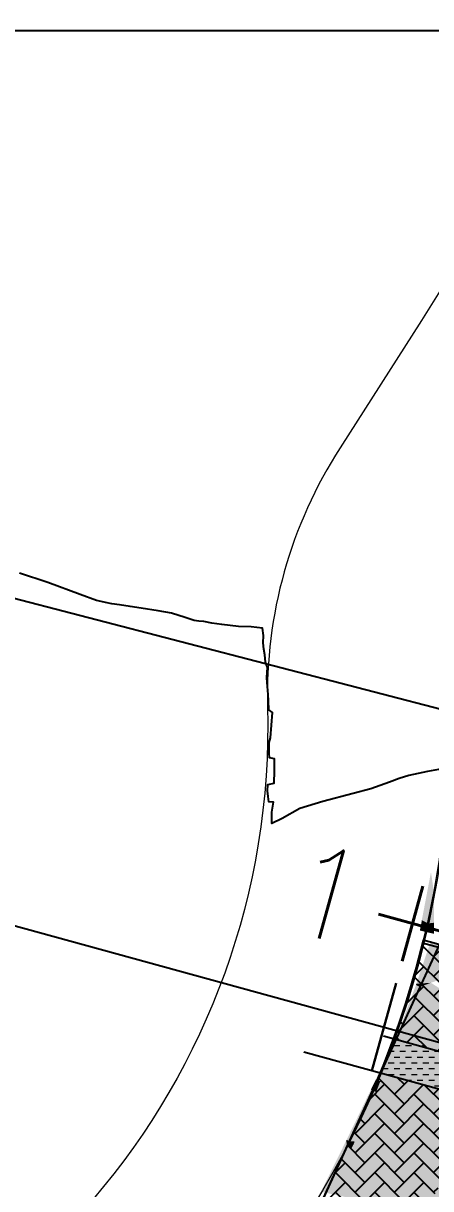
# Model space of a CAD drawing. Header units: millimetres. Extents: x 340454 to 342791, y 6993867 to 6995092.
# Drawn here: x 340710.99 to 340715.46, y 6994459.35 to 6994472.16 of the extents above; entities that cross this region are included whole.
import ezdxf

# ---------------------------------------------------------------- set-up
doc = ezdxf.new("R2010")
doc.units = ezdxf.units.MM
doc.header["$LTSCALE"] = 10
doc.linetypes.add('DASHDOT', pattern=[25.4, 12.7, -6.35, 0, -6.35])
for name, color, linetype in [('_1 TXT_Elementos', 2, 'Continuous'), ('A-MODELAGEM', 7, 'Continuous'), ('Alinhamento', 7, 'Continuous'), ('ANGICO', 7, 'Continuous'), ('F-HZ-CORREDOR-FEAT', 2, 'Continuous'), ('Lotes', 7, 'Continuous'), ('T-HM-CURVA_MESTRA', 20, 'Continuous'), ('TRAMA', 7, 'Continuous'), ('U-SC-SECAO_TIPO', 251, 'Continuous'), ('URB-Calçadas', 2, 'Continuous'), ('URB-Quadras', 3, 'Continuous')]:
    doc.layers.add(name, color=color, linetype=linetype)
doc.layers.add('_1 TXT_Estaca', color=4, linetype='Continuous', lineweight=30)
doc.styles.add('Padrao', font='romans.shx', dxfattribs={"height": 1.5})
pattern_1 = [(45, (337861.49948, 6993610.78793), (0, 0.215526147), [0.4572, -0.1524]), (135, (337861.60724, 6993610.8957), (2e-17, 0.215526147), [0.4572, -0.1524])]

msp = doc.modelspace()

# ---------------------------------------------------------------- hatches: boundary and pattern name
at = {"layer": 'ANGICO', "lineweight": 20, "transparency": 33554687}
h = msp.add_hatch(dxfattribs=at)
h.set_pattern_fill('DASH', color=253, scale=0.02, double=1)
h.set_pattern_definition([(0, (337861.49948, 6993610.78793), (0.0635, 0.0635), [0.0635, -0.0635])])
h.paths.add_polyline_path([(340715.056, 6994460.997, -0.010047), (340714.912, 6994460.622), (340715.93, 6994460.342), (340715.933, 6994460.351), (340716.041, 6994460.726)])
at = {"layer": 'TRAMA'}
h = msp.add_hatch(dxfattribs=at)
h.set_pattern_fill('AR-HBONE', color=253, scale=0.0015)
h.set_pattern_definition(pattern_1)
edge = h.paths.add_edge_path()
edge.add_arc((340705.65, 6994464.4), 10.003, 340.1101, 346.4156, ccw=False)
edge.add_line((340715.056, 6994460.997), (340716.041, 6994460.726))
edge.add_line((340716.041, 6994460.726), (340716.044, 6994460.736))
edge.add_line((340716.044, 6994460.736), (340716.428, 6994460.625))
edge.add_line((340716.428, 6994460.625), (340716.786, 6994460.522))
edge.add_line((340716.786, 6994460.522), (340730.999, 6994456.618))
edge.add_line((340730.999, 6994456.618), (340731.015, 6994457.755))
edge.add_line((340731.015, 6994457.755), (340715.373, 6994462.051))
h = msp.add_hatch(dxfattribs=at)
h.set_pattern_fill('AR-HBONE', color=253, scale=0.0015)
h.set_pattern_definition(pattern_1)
edge = h.paths.add_edge_path()
edge.add_line((340715.822, 6994459.967), (340715.93, 6994460.342))
edge.add_line((340715.93, 6994460.342), (340714.912, 6994460.622))
edge.add_arc((340705.65, 6994464.4), 10.003, 336.9556, 337.8075, ccw=False)
edge.add_line((340714.855, 6994460.484), (340711.11, 6994452.296))
edge.add_line((340711.11, 6994452.296), (340711.473, 6994452.129))
edge.add_line((340711.473, 6994452.129), (340711.837, 6994451.963))
edge.add_line((340711.837, 6994451.963), (340712.108, 6994451.839))
edge.add_line((340712.108, 6994451.839), (340715.822, 6994459.967))
h = msp.add_hatch(dxfattribs=at)
h.set_pattern_fill('AR-HBONE', color=253, scale=0.0015)
h.set_pattern_definition([(45, (340755.23036, 6994449.10018), (0, 0.21552615), [0.4572, -0.1524]), (135, (340755.33812, 6994449.20794), (2e-17, 0.21552615), [0.4572, -0.1524])])
h.paths.add_polyline_path([(340756.33, 6994449.254), (340755.847, 6994449.385), (340755.846, 6994449.38), (340754.41, 6994449.774), (340754.278, 6994449.292, 0.044622), (340755.983, 6994447.918)])
h.paths.add_polyline_path([(340716.655, 6994459.624), (340720.605, 6994458.54), (340720.611, 6994458.554), (340720.799, 6994458.561), (340720.789, 6994458.489), (340720.895, 6994458.46), (340720.908, 6994458.492), (340721.049, 6994458.474), (340721.078, 6994458.41), (340721.206, 6994458.375), (340721.251, 6994458.481), (340721.438, 6994458.489), (340721.416, 6994458.317), (340721.496, 6994458.295), (340721.548, 6994458.419), (340721.689, 6994458.401), (340721.692, 6994458.394), (340721.86, 6994458.401), (340721.834, 6994458.202), (340721.908, 6994458.182), (340721.969, 6994458.331), (340722.111, 6994458.314), (340722.208, 6994458.099), (340727.523, 6994456.64), (340727.582, 6994456.782), (340727.77, 6994456.789), (340727.742, 6994456.58), (340727.814, 6994456.56), (340727.879, 6994456.72), (340728.021, 6994456.702), (340728.124, 6994456.475), (340728.125, 6994456.474), (340728.222, 6994456.709), (340728.41, 6994456.716), (340728.372, 6994456.427), (340728.34, 6994456.415), (340728.566, 6994456.353), (340728.454, 6994456.489), (340728.519, 6994456.647), (340728.661, 6994456.629), (340728.664, 6994456.622), (340728.832, 6994456.629), (340728.793, 6994456.34), (340728.718, 6994456.311), (340729.018, 6994456.229), (340728.876, 6994456.402), (340728.941, 6994456.559), (340729.083, 6994456.542), (340729.184, 6994456.318), (340729.09, 6994456.209), (340754.278, 6994449.292), (340754.41, 6994449.774), (340716.702, 6994460.13), (340716.51, 6994460.185), (340716.399, 6994459.801), (340716.211, 6994459.855), (340712.472, 6994451.672), (340712.565, 6994451.63), (340712.927, 6994451.464)])
h = msp.add_hatch(dxfattribs=at)
h.set_pattern_fill('MUDST', color=253, scale=0.8)
h.set_pattern_definition([(0, (340635.80378, 6994418.6693), (0.4, 0.2), [0.2, -0.2, 0, -0.2, 0, -0.2])])
edge = h.paths.add_edge_path()
edge.add_arc((340775.019, 6994431.677), 64.71, 154.41223, 158.62038)
edge.add_line((340714.762, 6994455.266), (340748.271, 6994448.086))
edge.add_line((340748.271, 6994448.086), (340771.866, 6994443.662))
edge.add_arc((340774.748, 6994446.187), 3.832, 208.0053, 221.214, ccw=False)
edge.add_arc((340767.319, 6994441.467), 4.99, 35.8179, 101.4615)
edge.add_arc((340762.814, 6994458.136), 12.292, 226.0177, 286.6102, ccw=False)
edge.add_line((340754.278, 6994449.292), (340716.655, 6994459.624))

# ---------------------------------------------------------------- linework, layer by layer
at = {"lineweight": 20}
msp.add_lwpolyline([(340722.626, 6994477.314, -0.021462), (340715.597, 6994465.572, -0.089425), (340715.382, 6994462.082), (340754.789, 6994451.259), (340758.993, 6994467.456), (340722.626, 6994477.314, -0.022322)], format="xyb", close=True, dxfattribs=at)
at = {"layer": '_1 TXT_Estaca', "color": 7, "linetype": 'Continuous', "lineweight": 30}
msp.add_line((340714.82, 6994460.647), (340715.085, 6994461.611), dxfattribs=at)
at = {"layer": 'A-MODELAGEM', "color": 11, "linetype": 'Continuous', "lineweight": -3}
for points in [[(340715.367, 6994462.302), (340715.502, 6994462.598), (340715.468, 6994462.832)], [(340715.367, 6994462.302), (340715.438, 6994462.268), (340715.502, 6994462.598)], [(340715.438, 6994462.268), (340715.502, 6994462.275), (340715.502, 6994462.598)], [(340715.352, 6994462.223), (340715.438, 6994462.268), (340715.364, 6994462.282)], [(340715.352, 6994462.223), (340715.424, 6994462.207), (340715.438, 6994462.268)], [(340715.364, 6994462.284), (340715.438, 6994462.268), (340715.367, 6994462.302)], [(340715.364, 6994462.282), (340715.438, 6994462.268), (340715.364, 6994462.284)], [(340715.424, 6994462.207), (340715.502, 6994462.22), (340715.438, 6994462.268)], [(340715.438, 6994462.268), (340715.502, 6994462.253), (340715.502, 6994462.275)], [(340715.438, 6994462.268), (340715.502, 6994462.22), (340715.502, 6994462.227)], [(340715.438, 6994462.268), (340715.502, 6994462.248), (340715.502, 6994462.253)], [(340715.438, 6994462.268), (340715.502, 6994462.243), (340715.502, 6994462.248)], [(340715.438, 6994462.268), (340715.502, 6994462.238), (340715.502, 6994462.243)], [(340715.438, 6994462.268), (340715.502, 6994462.233), (340715.502, 6994462.238)], [(340715.438, 6994462.268), (340715.502, 6994462.227), (340715.502, 6994462.233)], [(340715.346, 6994462.19), (340715.424, 6994462.207), (340715.352, 6994462.223)], [(340715.346, 6994462.19), (340715.415, 6994462.173), (340715.424, 6994462.207)], [(340715.415, 6994462.173), (340715.437, 6994462.168), (340715.424, 6994462.207)], [(340715.424, 6994462.207), (340715.502, 6994462.192), (340715.502, 6994462.22)], [(340715.424, 6994462.207), (340715.502, 6994462.189), (340715.502, 6994462.192)], [(340715.424, 6994462.207), (340715.502, 6994462.182), (340715.502, 6994462.189)], [(340715.424, 6994462.207), (340715.502, 6994462.175), (340715.502, 6994462.182)], [(340715.424, 6994462.207), (340715.502, 6994462.169), (340715.502, 6994462.175)], [(340715.424, 6994462.207), (340715.502, 6994462.162), (340715.502, 6994462.169)], [(340715.424, 6994462.207), (340715.502, 6994462.155), (340715.502, 6994462.162)], [(340715.424, 6994462.207), (340715.492, 6994462.155), (340715.502, 6994462.155)], [(340715.424, 6994462.207), (340715.481, 6994462.158), (340715.492, 6994462.155)], [(340715.424, 6994462.207), (340715.474, 6994462.16), (340715.481, 6994462.158)], [(340715.424, 6994462.207), (340715.467, 6994462.161), (340715.474, 6994462.16)], [(340715.424, 6994462.207), (340715.462, 6994462.162), (340715.467, 6994462.161)], [(340715.424, 6994462.207), (340715.458, 6994462.163), (340715.462, 6994462.162)], [(340715.424, 6994462.207), (340715.454, 6994462.164), (340715.458, 6994462.163)], [(340715.424, 6994462.207), (340715.451, 6994462.165), (340715.454, 6994462.164)], [(340715.424, 6994462.207), (340715.448, 6994462.166), (340715.451, 6994462.165)], [(340715.424, 6994462.207), (340715.446, 6994462.166), (340715.448, 6994462.166)], [(340715.424, 6994462.207), (340715.444, 6994462.167), (340715.446, 6994462.166)], [(340715.424, 6994462.207), (340715.442, 6994462.167), (340715.444, 6994462.167)], [(340715.424, 6994462.207), (340715.44, 6994462.168), (340715.442, 6994462.167)], [(340715.424, 6994462.207), (340715.438, 6994462.168), (340715.44, 6994462.168)], [(340715.424, 6994462.207), (340715.437, 6994462.168), (340715.438, 6994462.168)], [(340714.878, 6994460.547), (340715.019, 6994460.879), (340714.863, 6994460.554)], [(340714.878, 6994460.547), (340714.953, 6994460.711), (340715.019, 6994460.879)], [(340714.953, 6994460.711), (340715.028, 6994460.875), (340715.019, 6994460.879)], [(340714.953, 6994460.711), (340715.032, 6994460.872), (340715.028, 6994460.875)], [(340714.953, 6994460.711), (340714.972, 6994460.703), (340715.032, 6994460.872)], [(340715.028, 6994460.875), (340715.051, 6994460.926), (340715.019, 6994460.879)], [(340715.028, 6994460.875), (340715.032, 6994460.872), (340715.051, 6994460.926)], [(340714.887, 6994460.543), (340714.953, 6994460.711), (340714.878, 6994460.547)], [(340714.887, 6994460.543), (340714.899, 6994460.537), (340714.953, 6994460.711)], [(340714.953, 6994460.711), (340714.899, 6994460.537), (340714.912, 6994460.535)], [(340714.953, 6994460.711), (340714.912, 6994460.535), (340714.972, 6994460.703)], [(340714.826, 6994460.434), (340714.86, 6994460.548), (340714.808, 6994460.441)], [(340714.826, 6994460.434), (340714.875, 6994460.541), (340714.86, 6994460.548)], [(340714.826, 6994460.434), (340714.884, 6994460.536), (340714.875, 6994460.541)], [(340714.838, 6994460.429), (340714.884, 6994460.536), (340714.826, 6994460.434)], [(340714.838, 6994460.429), (340714.908, 6994460.524), (340714.884, 6994460.536)], [(340714.838, 6994460.429), (340714.867, 6994460.418), (340714.908, 6994460.524)], [(340714.875, 6994460.543), (340714.863, 6994460.554), (340714.86, 6994460.549)], [(340714.876, 6994460.542), (340714.86, 6994460.549), (340714.867, 6994460.545)], [(340714.876, 6994460.542), (340714.875, 6994460.543), (340714.86, 6994460.549)], [(340714.867, 6994460.545), (340714.86, 6994460.549), (340714.86, 6994460.548)], [(340714.875, 6994460.541), (340714.867, 6994460.545), (340714.86, 6994460.548)], [(340714.877, 6994460.544), (340714.863, 6994460.554), (340714.875, 6994460.543)], [(340714.877, 6994460.544), (340714.878, 6994460.547), (340714.863, 6994460.554)], [(340714.875, 6994460.541), (340714.876, 6994460.542), (340714.867, 6994460.545)], [(340714.876, 6994460.542), (340714.877, 6994460.544), (340714.875, 6994460.543)], [(340714.876, 6994460.542), (340714.876, 6994460.542), (340714.875, 6994460.543)], [(340714.884, 6994460.536), (340714.876, 6994460.542), (340714.875, 6994460.541)], [(340714.875, 6994460.541), (340714.876, 6994460.542), (340714.876, 6994460.542)], [(340714.885, 6994460.538), (340714.877, 6994460.544), (340714.876, 6994460.542)], [(340714.885, 6994460.537), (340714.885, 6994460.538), (340714.876, 6994460.542)], [(340714.885, 6994460.538), (340714.876, 6994460.542), (340714.876, 6994460.542)], [(340714.884, 6994460.536), (340714.885, 6994460.537), (340714.876, 6994460.542)], [(340714.876, 6994460.542), (340714.876, 6994460.542), (340714.876, 6994460.542)], [(340714.887, 6994460.543), (340714.878, 6994460.547), (340714.877, 6994460.544)], [(340714.885, 6994460.538), (340714.887, 6994460.543), (340714.877, 6994460.544)], [(340714.884, 6994460.536), (340714.909, 6994460.525), (340714.885, 6994460.537)], [(340714.884, 6994460.536), (340714.908, 6994460.524), (340714.909, 6994460.525)], [(340714.885, 6994460.538), (340714.899, 6994460.537), (340714.887, 6994460.543)], [(340714.885, 6994460.537), (340714.91, 6994460.528), (340714.885, 6994460.538)], [(340714.885, 6994460.538), (340714.91, 6994460.528), (340714.911, 6994460.531)], [(340714.885, 6994460.538), (340714.911, 6994460.531), (340714.899, 6994460.537)], [(340714.885, 6994460.537), (340714.909, 6994460.527), (340714.91, 6994460.528)], [(340714.885, 6994460.537), (340714.909, 6994460.525), (340714.909, 6994460.527)], [(340714.885, 6994460.537), (340714.909, 6994460.525), (340714.909, 6994460.525)], [(340714.899, 6994460.537), (340714.911, 6994460.531), (340714.912, 6994460.535)], [(340714.669, 6994460.091), (340714.808, 6994460.441), (340714.645, 6994460.102)], [(340714.669, 6994460.091), (340714.826, 6994460.433), (340714.808, 6994460.441)], [(340714.677, 6994460.089), (340714.826, 6994460.433), (340714.669, 6994460.091)], [(340714.677, 6994460.089), (340714.838, 6994460.429), (340714.826, 6994460.433)], [(340714.677, 6994460.089), (340714.85, 6994460.423), (340714.838, 6994460.429)], [(340714.677, 6994460.089), (340714.866, 6994460.416), (340714.85, 6994460.423)], [(340714.677, 6994460.089), (340714.719, 6994460.08), (340714.866, 6994460.416)], [(340714.826, 6994460.433), (340714.826, 6994460.434), (340714.808, 6994460.441)], [(340714.838, 6994460.429), (340714.838, 6994460.429), (340714.826, 6994460.434)], [(340714.838, 6994460.429), (340714.826, 6994460.434), (340714.826, 6994460.433)], [(340714.838, 6994460.429), (340714.85, 6994460.423), (340714.866, 6994460.417)], [(340714.838, 6994460.429), (340714.866, 6994460.417), (340714.867, 6994460.418)], [(340714.838, 6994460.429), (340714.85, 6994460.423), (340714.838, 6994460.429)], [(340714.85, 6994460.423), (340714.866, 6994460.416), (340714.866, 6994460.417)], [(340714.85, 6994460.423), (340714.866, 6994460.416), (340714.866, 6994460.416)], [(340714.571, 6994459.876), (340714.645, 6994460.102), (340714.541, 6994459.89)], [(340714.571, 6994459.876), (340714.669, 6994460.091), (340714.645, 6994460.102)], [(340714.575, 6994459.876), (340714.669, 6994460.091), (340714.571, 6994459.876)], [(340714.575, 6994459.876), (340714.677, 6994460.089), (340714.669, 6994460.091)], [(340714.575, 6994459.876), (340714.719, 6994460.08), (340714.677, 6994460.089)], [(340714.575, 6994459.876), (340714.63, 6994459.871), (340714.719, 6994460.08)], [(340714.432, 6994459.617), (340714.537, 6994459.881), (340714.262, 6994459.323)], [(340714.547, 6994459.824), (340714.432, 6994459.617), (340714.311, 6994459.308)], [(340714.547, 6994459.824), (340714.311, 6994459.308), (340714.345, 6994459.301)], [(340714.547, 6994459.824), (340714.345, 6994459.301), (340714.593, 6994459.792)], [(340714.547, 6994459.824), (340714.537, 6994459.881), (340714.432, 6994459.617)], [(340714.565, 6994459.868), (340714.541, 6994459.89), (340714.537, 6994459.881)], [(340714.566, 6994459.866), (340714.565, 6994459.868), (340714.537, 6994459.881)], [(340714.547, 6994459.824), (340714.566, 6994459.866), (340714.537, 6994459.881)], [(340714.567, 6994459.867), (340714.541, 6994459.89), (340714.565, 6994459.868)], [(340714.567, 6994459.867), (340714.571, 6994459.876), (340714.541, 6994459.89)], [(340714.547, 6994459.824), (340714.57, 6994459.864), (340714.566, 6994459.866)], [(340714.547, 6994459.824), (340714.574, 6994459.862), (340714.57, 6994459.864)], [(340714.547, 6994459.824), (340714.613, 6994459.832), (340714.574, 6994459.862)], [(340714.547, 6994459.824), (340714.593, 6994459.792), (340714.613, 6994459.832)], [(340714.566, 6994459.866), (340714.567, 6994459.867), (340714.565, 6994459.868)], [(340714.567, 6994459.867), (340714.567, 6994459.867), (340714.565, 6994459.868)], [(340714.57, 6994459.864), (340714.567, 6994459.867), (340714.566, 6994459.866)], [(340714.567, 6994459.867), (340714.574, 6994459.874), (340714.571, 6994459.876)], [(340714.57, 6994459.865), (340714.574, 6994459.874), (340714.567, 6994459.867)], [(340714.57, 6994459.864), (340714.57, 6994459.865), (340714.567, 6994459.867)], [(340714.57, 6994459.865), (340714.567, 6994459.867), (340714.567, 6994459.867)], [(340714.57, 6994459.865), (340714.571, 6994459.864), (340714.574, 6994459.874)], [(340714.57, 6994459.864), (340714.571, 6994459.864), (340714.57, 6994459.865)], [(340714.57, 6994459.864), (340714.574, 6994459.862), (340714.571, 6994459.864)], [(340714.574, 6994459.874), (340714.575, 6994459.876), (340714.571, 6994459.876)], [(340714.574, 6994459.874), (340714.571, 6994459.864), (340714.591, 6994459.861)], [(340714.571, 6994459.864), (340714.574, 6994459.862), (340714.591, 6994459.861)], [(340714.574, 6994459.874), (340714.591, 6994459.861), (340714.575, 6994459.876)], [(340714.574, 6994459.862), (340714.613, 6994459.832), (340714.617, 6994459.84)], [(340714.574, 6994459.862), (340714.617, 6994459.84), (340714.618, 6994459.841)], [(340714.574, 6994459.862), (340714.618, 6994459.841), (340714.591, 6994459.861)], [(340714.575, 6994459.876), (340714.591, 6994459.861), (340714.625, 6994459.858)], [(340714.575, 6994459.876), (340714.625, 6994459.858), (340714.63, 6994459.87)], [(340714.575, 6994459.876), (340714.63, 6994459.87), (340714.63, 6994459.871)], [(340714.591, 6994459.861), (340714.618, 6994459.841), (340714.624, 6994459.856)], [(340714.591, 6994459.861), (340714.624, 6994459.856), (340714.625, 6994459.858)], [(340714.432, 6994459.617), (340714.262, 6994459.323), (340714.268, 6994459.32)], [(340714.432, 6994459.617), (340714.268, 6994459.32), (340714.311, 6994459.308)], [(340714.432, 6994459.617), (340714.311, 6994459.308), (340714.311, 6994459.308)]]:
    msp.add_solid(points, dxfattribs=at)
at = {"layer": 'A-MODELAGEM', "color": 161, "linetype": 'Continuous', "lineweight": -3}
for points in [[(340715.307, 6994461.605), (340715.558, 6994462.034), (340715.467, 6994462.076)], [(340715.307, 6994461.605), (340715.363, 6994461.608), (340715.558, 6994462.034)], [(340715.363, 6994461.608), (340715.364, 6994461.608), (340715.558, 6994462.034)], [(340715.364, 6994461.608), (340715.571, 6994462.031), (340715.558, 6994462.034)], [(340715.364, 6994461.608), (340715.371, 6994461.609), (340715.571, 6994462.031)], [(340715.371, 6994461.609), (340715.668, 6994462.004), (340715.571, 6994462.031)], [(340715.371, 6994461.609), (340715.435, 6994461.613), (340715.668, 6994462.004)], [(340715.435, 6994461.613), (340716.164, 6994461.868), (340715.668, 6994462.004)], [(340715.435, 6994461.613), (340715.467, 6994461.615), (340716.164, 6994461.868)], [(340715.303, 6994461.591), (340715.352, 6994461.584), (340715.307, 6994461.605)], [(340715.307, 6994461.605), (340715.352, 6994461.584), (340715.363, 6994461.608)], [(340715.352, 6994461.584), (340715.357, 6994461.575), (340715.435, 6994461.613)], [(340715.352, 6994461.584), (340715.435, 6994461.613), (340715.371, 6994461.609)], [(340715.352, 6994461.584), (340715.371, 6994461.609), (340715.364, 6994461.608)], [(340715.352, 6994461.584), (340715.364, 6994461.608), (340715.363, 6994461.608)], [(340715.357, 6994461.575), (340715.679, 6994461.48), (340715.467, 6994461.615)], [(340715.357, 6994461.575), (340715.467, 6994461.615), (340715.435, 6994461.613)], [(340715.303, 6994461.591), (340715.085, 6994461.009), (340715.346, 6994461.571)], [(340715.085, 6994461.009), (340715.089, 6994461.009), (340715.346, 6994461.571)], [(340715.089, 6994461.009), (340715.09, 6994461.009), (340715.346, 6994461.571)], [(340715.09, 6994461.009), (340715.679, 6994461.48), (340715.346, 6994461.571)], [(340715.09, 6994461.009), (340715.092, 6994461.009), (340715.679, 6994461.48)], [(340715.092, 6994461.009), (340715.972, 6994461.393), (340715.679, 6994461.48)], [(340715.303, 6994461.591), (340715.349, 6994461.577), (340715.352, 6994461.584)], [(340715.303, 6994461.591), (340715.346, 6994461.571), (340715.349, 6994461.577)], [(340715.346, 6994461.571), (340715.357, 6994461.575), (340715.349, 6994461.577)], [(340715.346, 6994461.571), (340715.679, 6994461.48), (340715.357, 6994461.575)], [(340715.349, 6994461.577), (340715.357, 6994461.575), (340715.352, 6994461.584)], [(340715.092, 6994461.009), (340716.695, 6994461), (340715.972, 6994461.393)], [(340715.051, 6994460.926), (340715.086, 6994461.003), (340715.083, 6994461.004)], [(340715.051, 6994460.926), (340715.669, 6994460.44), (340715.086, 6994461.003)], [(340715.085, 6994461.009), (340715.083, 6994461.004), (340715.088, 6994461.007)], [(340715.083, 6994461.004), (340715.086, 6994461.003), (340715.088, 6994461.007)], [(340715.083, 6994461.004), (340715.086, 6994461.003), (340715.086, 6994461.003)], [(340715.085, 6994461.009), (340715.088, 6994461.007), (340715.089, 6994461.009)], [(340715.086, 6994461.003), (340715.098, 6994460.998), (340715.088, 6994461.007)], [(340715.086, 6994461.003), (340715.669, 6994460.44), (340715.758, 6994460.429)], [(340715.086, 6994461.003), (340715.758, 6994460.429), (340715.098, 6994460.998)], [(340715.086, 6994461.003), (340715.098, 6994460.998), (340715.086, 6994461.003)], [(340715.088, 6994461.007), (340715.098, 6994460.998), (340715.092, 6994461.009)], [(340715.088, 6994461.007), (340715.092, 6994461.009), (340715.09, 6994461.009)], [(340715.088, 6994461.007), (340715.09, 6994461.009), (340715.089, 6994461.009)], [(340715.092, 6994461.009), (340715.098, 6994460.998), (340716.695, 6994461)], [(340715.098, 6994460.998), (340716.682, 6994460.421), (340716.695, 6994461)], [(340715.098, 6994460.998), (340715.763, 6994460.428), (340716.682, 6994460.421)], [(340715.098, 6994460.998), (340715.758, 6994460.429), (340715.763, 6994460.428)], [(340715.032, 6994460.872), (340714.972, 6994460.703), (340715.6, 6994460.449)], [(340715.051, 6994460.926), (340715.032, 6994460.872), (340715.6, 6994460.449)], [(340715.051, 6994460.926), (340715.6, 6994460.449), (340715.669, 6994460.44)], [(340714.912, 6994460.535), (340715.6, 6994460.449), (340714.972, 6994460.703)], [(340714.908, 6994460.524), (340714.867, 6994460.418), (340715.821, 6994460.073)], [(340714.909, 6994460.525), (340714.908, 6994460.524), (340715.821, 6994460.073)], [(340714.91, 6994460.528), (340714.909, 6994460.527), (340714.954, 6994460.509)], [(340714.909, 6994460.527), (340714.909, 6994460.525), (340715.826, 6994460.071)], [(340714.909, 6994460.527), (340715.826, 6994460.071), (340714.954, 6994460.509)], [(340714.909, 6994460.525), (340715.821, 6994460.073), (340715.826, 6994460.071)], [(340714.909, 6994460.525), (340715.826, 6994460.071), (340714.909, 6994460.525)], [(340714.911, 6994460.531), (340714.91, 6994460.528), (340714.954, 6994460.509)], [(340714.911, 6994460.531), (340715.6, 6994460.449), (340714.912, 6994460.535)], [(340714.911, 6994460.531), (340714.954, 6994460.509), (340715.6, 6994460.449)], [(340714.954, 6994460.509), (340716.263, 6994459.955), (340715.6, 6994460.449)], [(340714.954, 6994460.509), (340715.848, 6994460.063), (340716.263, 6994459.955)], [(340714.954, 6994460.509), (340715.826, 6994460.071), (340715.848, 6994460.063)], [(340714.866, 6994460.416), (340714.719, 6994460.08), (340716.544, 6994459.683)], [(340714.866, 6994460.417), (340715.821, 6994460.073), (340714.867, 6994460.418)], [(340714.866, 6994460.417), (340714.866, 6994460.416), (340716.664, 6994459.656)], [(340714.866, 6994460.417), (340716.664, 6994459.656), (340715.821, 6994460.073)], [(340714.866, 6994460.416), (340716.544, 6994459.683), (340716.664, 6994459.656)], [(340714.866, 6994460.416), (340716.664, 6994459.656), (340714.866, 6994460.416)], [(340714.719, 6994460.08), (340714.63, 6994459.871), (340716.544, 6994459.683)], [(340714.613, 6994459.832), (340714.593, 6994459.792), (340715.711, 6994459.007)], [(340714.617, 6994459.84), (340714.613, 6994459.832), (340715.711, 6994459.007)], [(340714.618, 6994459.841), (340714.617, 6994459.84), (340714.624, 6994459.836)], [(340714.617, 6994459.84), (340715.711, 6994459.007), (340714.624, 6994459.836)], [(340714.618, 6994459.841), (340716.624, 6994459.568), (340714.624, 6994459.856)], [(340714.618, 6994459.841), (340714.624, 6994459.836), (340716.624, 6994459.568)], [(340714.625, 6994459.858), (340714.624, 6994459.856), (340716.624, 6994459.568)], [(340714.624, 6994459.836), (340715.718, 6994459.006), (340716.343, 6994458.953)], [(340714.624, 6994459.836), (340715.711, 6994459.007), (340715.718, 6994459.006)], [(340714.624, 6994459.836), (340716.343, 6994458.953), (340716.624, 6994459.568)], [(340714.625, 6994459.858), (340716.584, 6994459.665), (340714.63, 6994459.87)], [(340714.625, 6994459.858), (340716.624, 6994459.568), (340716.584, 6994459.665)], [(340714.63, 6994459.871), (340714.63, 6994459.87), (340716.584, 6994459.665)], [(340714.63, 6994459.871), (340716.584, 6994459.665), (340716.544, 6994459.683)], [(340714.345, 6994459.301), (340715.711, 6994459.007), (340714.593, 6994459.792)]]:
    msp.add_solid(points, dxfattribs=at)
at = {"layer": 'Alinhamento', "color": 1, "linetype": 'Continuous', "lineweight": -3, "flags": 128}
msp.add_lwpolyline([(340695.667, 6994466.426), (340716.099, 6994460.814), (340755.489, 6994449.996), (340767.104, 6994494.731)], dxfattribs=at)
at = {"layer": 'F-HZ-CORREDOR-FEAT', "color": 2, "linetype": 'Continuous', "lineweight": -3}
msp.add_polyline3d([(340764.404, 6994480.35, 723.72), (340766.892, 6994489.933, 724.5), (340765.94, 6994490.245, 724.5), (340764.988, 6994490.556, 724.5), (340756.704, 6994458.636, 721.763), (340754.789, 6994451.26, 721.13), (340715.558, 6994462.034, 719.996), (340715.051, 6994460.926, 719.902), (340714.669, 6994460.091, 719.831), (340714.149, 6994458.953, 719.727), (340710.749, 6994451.519, 719.049), (340711.735, 6994451.239, 719.049), (340712.694, 6994450.967, 719.049), (340716.664, 6994459.656, 719.83), (340754.287, 6994449.324, 720.61), (340755.992, 6994447.95, 721)], dxfattribs=at)
at = {"layer": 'Lotes', "color": 253}
for p, q in [((340754.78, 6994451.228), (340715.373, 6994462.051)), ((340755.561, 6994449.873), (340714.945, 6994461.028)), ((340755.846, 6994449.38), (340714.072, 6994460.852))]:
    msp.add_line(p, q, dxfattribs=at)
at = {"layer": 'Lotes'}
msp.add_lwpolyline([(340814.83, 6994465.897, -0.329637), (340815.113, 6994477.79), (340815.628, 6994534.547), (340837.692, 6994554.893, -0.019549), (340816.088, 6994580.14, -0.011155), (340804.454, 6994595.59), (340780.237, 6994577.232), (340785.597, 6994569.969), (340782.252, 6994557.08), (340779.008, 6994544.581), (340775.433, 6994530.806), (340771.774, 6994516.706), (340768.948, 6994505.815), (340765.682, 6994493.23), (340762.688, 6994481.695), (340758.988, 6994467.439), (340754.789, 6994451.259), (340715.382, 6994462.082, -0.041301), (340714.864, 6994460.516), (340710.749, 6994451.519), (340803.314, 6994425.249), (340814.83, 6994465.897, -0.329637)], format="xyb", close=True, dxfattribs=at)
at = {"layer": 'T-HM-CURVA_MESTRA', "color": 20, "linetype": 'Continuous', "lineweight": -3, "elevation": 720, "flags": 128}
msp.add_lwpolyline([(340715.589, 6994463.966), (340715.43, 6994463.938), (340715.226, 6994463.894), (340715.117, 6994463.858), (340715.013, 6994463.819), (340714.911, 6994463.782), (340714.809, 6994463.746), (340714.612, 6994463.694), (340714.281, 6994463.607), (340714.028, 6994463.53), (340713.833, 6994463.42), (340713.721, 6994463.367), (340713.72, 6994463.489), (340713.739, 6994463.599), (340713.688, 6994463.605), (340713.68, 6994463.662), (340713.672, 6994463.723), (340713.676, 6994463.792), (340713.747, 6994463.808), (340713.749, 6994463.943), (340713.748, 6994464.076), (340713.696, 6994464.087), (340713.69, 6994464.137), (340713.69, 6994464.201), (340713.692, 6994464.256), (340713.704, 6994464.306), (340713.716, 6994464.445), (340713.727, 6994464.583), (340713.687, 6994464.614), (340713.682, 6994464.712), (340713.679, 6994464.783), (340713.672, 6994464.87), (340713.665, 6994464.966), (340713.67, 6994465.028), (340713.674, 6994465.081), (340713.651, 6994465.137), (340713.642, 6994465.219), (340713.634, 6994465.279), (340713.626, 6994465.349), (340713.627, 6994465.431), (340713.616, 6994465.511), (340713.495, 6994465.526), (340713.354, 6994465.531), (340713.263, 6994465.54), (340713.171, 6994465.551), (340713.06, 6994465.568), (340712.972, 6994465.583), (340712.919, 6994465.588), (340712.866, 6994465.594), (340712.77, 6994465.628), (340712.619, 6994465.675), (340712.474, 6994465.701), (340712.286, 6994465.73), (340712.164, 6994465.748), (340712.047, 6994465.767), (340711.965, 6994465.78), (340711.894, 6994465.792), (340711.847, 6994465.803), (340711.795, 6994465.816), (340711.617, 6994465.882), (340711.261, 6994466.012), (340710.951, 6994466.116)], dxfattribs=at)
at = {"layer": 'U-SC-SECAO_TIPO', "color": 251, "linetype": 'DASHDOT', "lineweight": -3}
msp.add_lwpolyline([(340695.774, 6994469.764), (340756.526, 6994453.99), (340779.66, 6994447.984)], dxfattribs=at)
at = {"layer": 'URB-Calçadas', "lineweight": 0}
msp.add_lwpolyline([(340737.938, 6994567.915, -0.173456), (340714.47, 6994467.492, 0.151029), (340713.673, 6994464.648, -1.966639), (340703.027, 6994471.986, 0.168204), (340705.589, 6994474.019, 0.200073), (340724.321, 6994581.895, 0.104086)], format="xyb", dxfattribs=at)
at = {"layer": 'URB-Quadras', "color": 252, "lineweight": 0}
msp.add_lwpolyline([(340815.241, 6994491.926, 0.038213), (340872.813, 6994444.815, 0.427498), (340879.9, 6994446.24), (340906.67, 6994488.537, 0.399537), (340905.329, 6994495.296, -0.090947), (340797.453, 6994605.491, 0.427165), (340790.332, 6994606.713), (340742.106, 6994571.002, 0.26508), (340740.108, 6994566.469, -0.172307), (340715.611, 6994465.576, -0.089172), (340715.611, 6994465.576, -2.016247), (340701.917, 6994473.704, 0.157194), (340704.27, 6994475.674, 0.197995), (340722.466, 6994581.029, 0.104869), (340721.604, 6994582.915), (340685.606, 6994631.482, 0.2535), (340684.742, 6994631.884, -0.18056), (340678.012, 6994633.945)], format="xyb", dxfattribs=at)
msp.add_lwpolyline([(340837.692, 6994554.893, -0.019549), (340816.088, 6994580.14, -0.011155), (340804.454, 6994595.59), (340780.237, 6994577.232), (340785.597, 6994569.969), (340782.252, 6994557.08), (340779.008, 6994544.581), (340775.433, 6994530.806), (340771.774, 6994516.706), (340768.948, 6994505.815), (340765.682, 6994493.23), (340762.688, 6994481.695), (340758.988, 6994467.439), (340754.789, 6994451.259), (340715.382, 6994462.082, -0.041301), (340714.864, 6994460.516), (340709.066, 6994447.839), (340802.223, 6994421.401), (340814.815, 6994465.844, -0.327026), (340815.113, 6994477.79), (340815.628, 6994534.547), (340837.692, 6994554.893, -0.019145)], format="xyb", close=True, dxfattribs=at)

# ---------------------------------------------------------------- texts
at = {"layer": '_1 TXT_Estaca', "color": 4, "linetype": 'Continuous', "lineweight": 30, "insert": (340715.151, 6994461.852), "char_height": 1, "attachment_point": 8, "rotation": 344.6428, "style": 'Padrao'}
msp.add_mtext('{\\C1;1+0}', dxfattribs=at)

# ---------------------------------------------------------------- next in the draw order: texts
at = {"layer": '_1 TXT_Elementos', "color": 1, "linetype": 'Continuous', "lineweight": -3, "insert": (340700.253, 6994473.453), "char_height": 0.75, "width": 17.13393, "attachment_point": 4, "style": 'Padrao', "bg_fill": 3, "box_fill_scale": 1.5, "bg_fill_color": 256, "bg_fill_true_color": 13158600, "bg_fill_transparency": 0}
msp.add_mtext('{\\C1;ESTACA:0+00,000\\PEixo-PASSEIO ACESSO RUA C}', dxfattribs=at)

# ---------------------------------------------------------------- next in the draw order: linework, layer by layer
at = {"layer": '_1 TXT_Elementos', "color": 1, "linetype": 'Continuous', "lineweight": -3}
msp.add_line((340699.878, 6994472.078), (340717.592, 6994472.078), dxfattribs=at)

doc.saveas('drawing.dxf')
